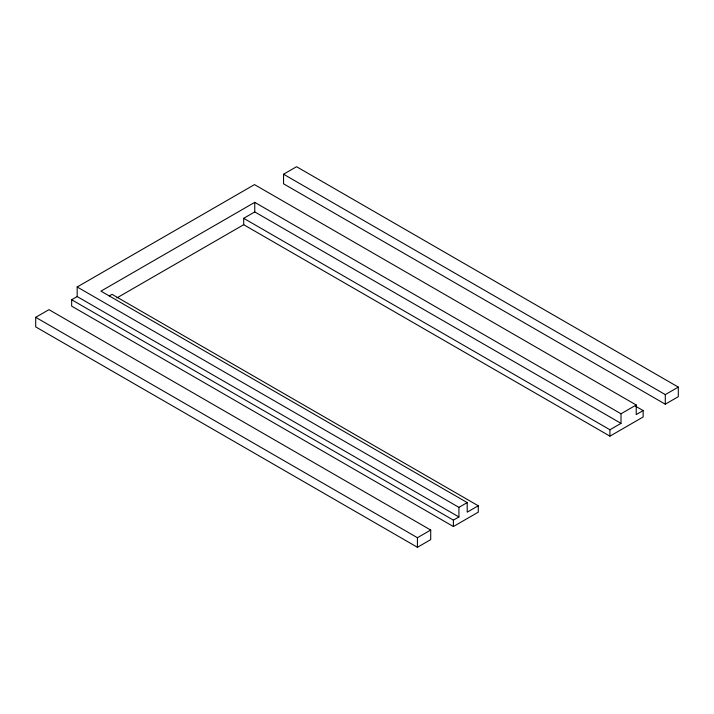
<?xml version="1.0" encoding="UTF-8"?>
<svg xmlns="http://www.w3.org/2000/svg" width="714" height="714" viewBox="0 0 714 714"><rect width="100%" height="100%" fill="white"/><g stroke="black" fill="none" stroke-linecap="round" stroke-linejoin="round"><path stroke-width="1.07" d="M77.183 286.983L458.915 507.368L458.915 516.954L77.183 296.56L77.183 286.983L254.496 184.605L636.228 404.999L636.228 414.584L643.153 410.586L643.153 416.976L609.934 436.156L243.697 224.705L116.828 297.943M35.7 317.319L48.963 309.662L430.703 530.047L430.703 539.632L417.431 547.29L35.7 326.896L35.7 317.319L417.431 537.713L430.703 530.047M283.547 174.225L296.569 166.71L678.3 387.104L678.3 396.681L665.287 404.195L283.547 183.801L283.547 174.225L665.287 394.61L678.3 387.104M109.26 295.926L112.027 294.338L478.264 505.78L478.264 512.17L453.399 526.53L71.659 306.136L71.659 299.746L77.183 296.56M636.228 404.999L621.001 413.79L254.755 202.348L100.96 291.142L467.206 502.585L467.206 512.17L478.264 505.78M243.697 224.705L243.697 218.314L254.755 211.924L621.001 423.375L621.001 413.79M458.915 507.368L467.206 502.585M71.659 299.746L453.399 520.14L458.915 516.954M243.697 218.314L609.934 429.766L621.001 423.375M635.442 406.132L643.153 410.586M665.287 394.61L665.287 404.195M609.934 429.766L609.934 436.156M453.399 520.14L453.399 526.53M417.431 537.713L417.431 547.29M254.755 202.348L254.755 211.924"/></g></svg>
